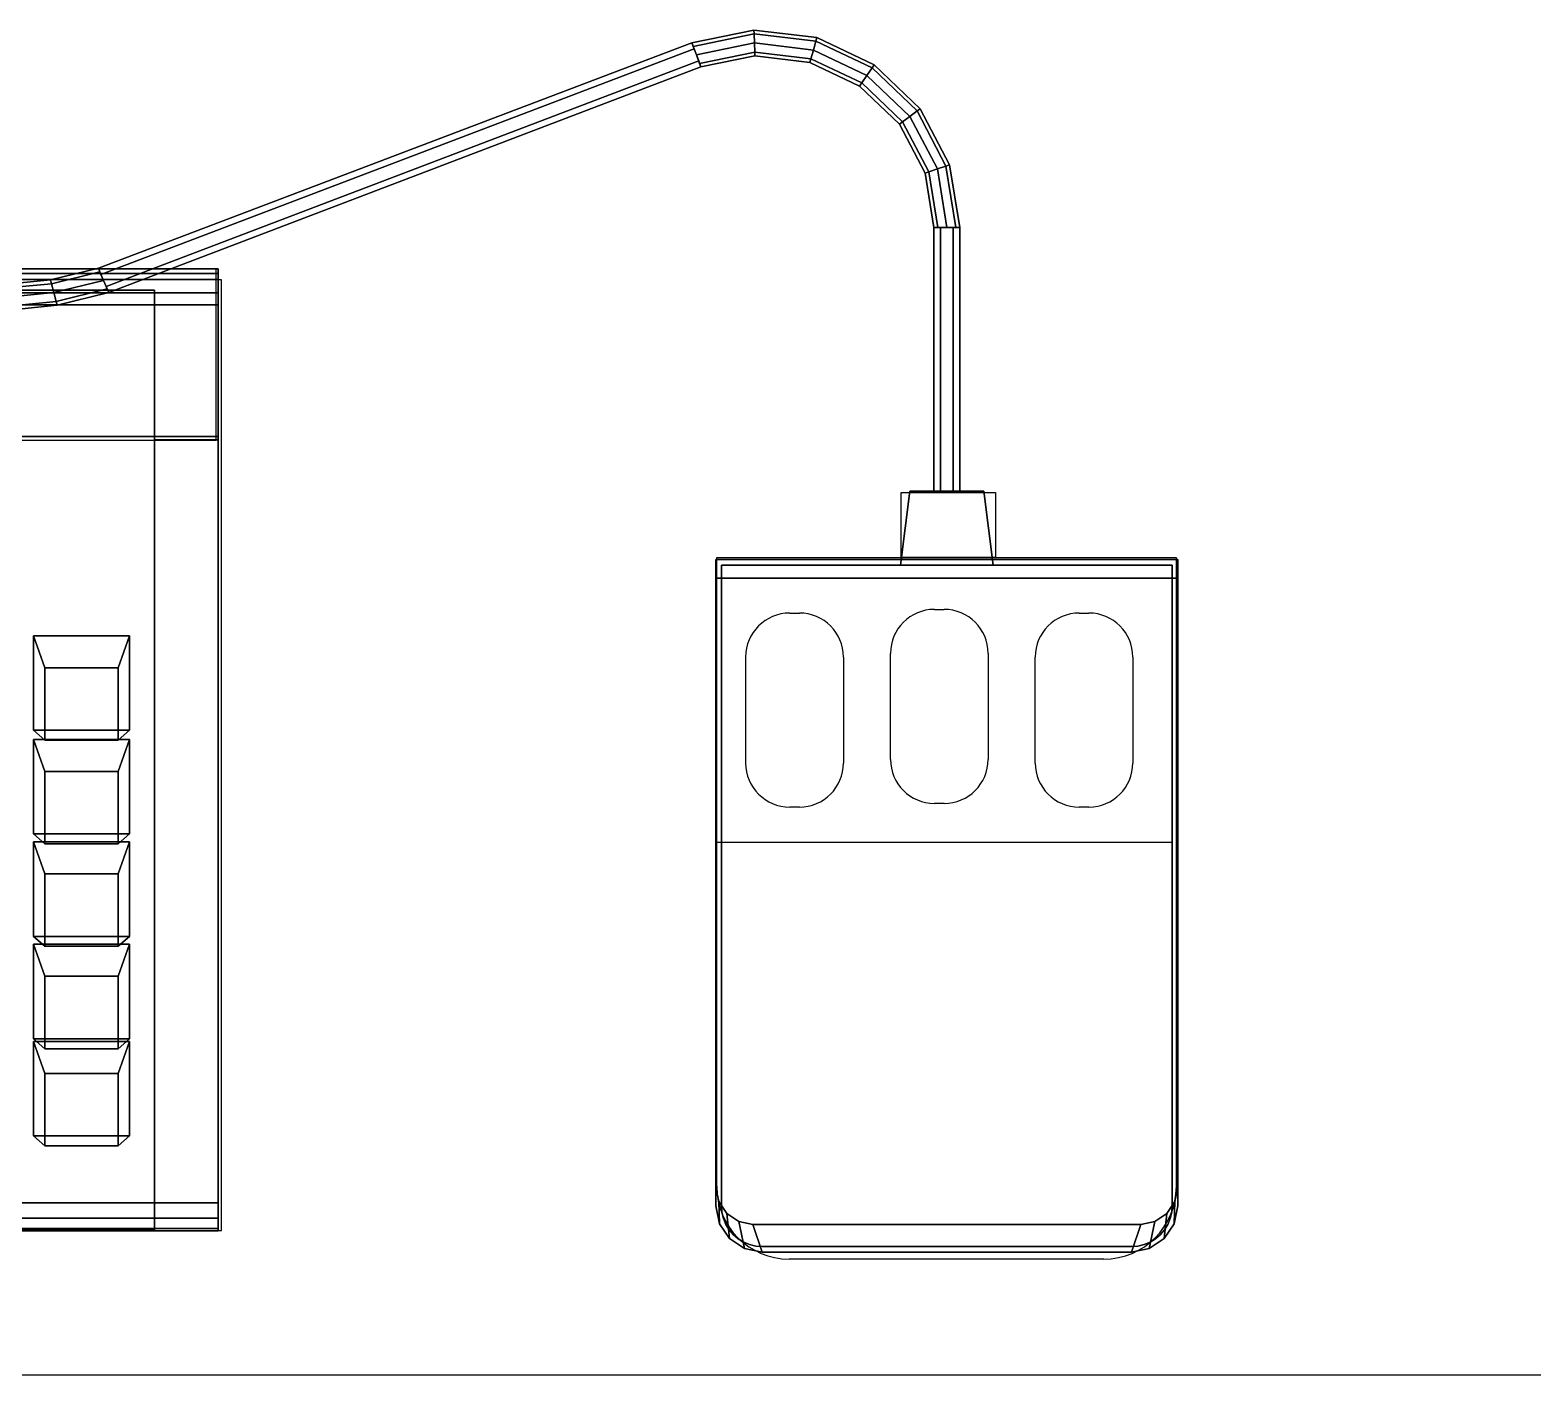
# Model space of a CAD drawing. Header units: millimetres. Extents: x 4513 to 24862, y 3359 to 11488.
# Drawn here: x 5902.4 to 6137.9, y 10880.2 to 11091.1 of the extents above; entities that cross this region are included whole.
import ezdxf

# ---------------------------------------------------------------- set-up
doc = ezdxf.new("R2010")
doc.units = ezdxf.units.MM
doc.layers.add('dwgmodels.com', color=169, linetype='Continuous')

msp = doc.modelspace()

# ---------------------------------------------------------------- linework, layer by layer
for p, q in [((5931.56, 11053.57), (5481, 11053.57)), ((5931.56, 11026.79), (5931.56, 11053.57)), ((5932.4, 11051.9), (5481.84, 11051.9)), ((5932.4, 10902.9), (5932.4, 11051.9)), ((5481, 11026.79), (5931.56, 11026.79)), ((6038.95, 11008.37), (6038.95, 11018.57)), ((6038.95, 11018.57), (6053.69, 11018.57)), ((6053.69, 11018.57), (6053.69, 11008.37)), ((6010.03, 10909.77), (6010.03, 11008.37)), ((6010.03, 11008.37), (6082.04, 11008.37)), ((6053.69, 11008.37), (6038.95, 11008.37)), ((6082.04, 11008.37), (6082.04, 10909.77)), ((6021.46, 10999.68), (6022.98, 10999.68)), ((6044.15, 11000.25), (6045.66, 11000.25)), ((6066.83, 10999.68), (6068.34, 10999.68)), ((6014.57, 10976.17), (6014.57, 10992.78)), ((6029.88, 10992.78), (6029.88, 10976.17)), ((6037.25, 10976.74), (6037.25, 10993.35)), ((6052.56, 10993.35), (6052.56, 10976.74)), ((6059.93, 10976.17), (6059.93, 10992.78)), ((6075.24, 10992.78), (6075.24, 10976.17)), ((6022.98, 10969.27), (6021.46, 10969.27)), ((6045.66, 10969.84), (6044.15, 10969.84)), ((6068.34, 10969.27), (6066.83, 10969.27)), ((6009.9, 10963.76, 0), (6081.4, 10963.76, 11.58)), ((5481.84, 10902.9), (5932.4, 10902.9)), ((6070.69, 10898.42), (6021.39, 10898.42))]:
    msp.add_line(p, q)
for centre, radius, start, end in [((6021.46, 10992.78), 6.9, 90, 180), ((6022.98, 10992.78), 6.9, 0, 90), ((6044.15, 10993.35), 6.9, 90, 180), ((6045.66, 10993.35), 6.9, 0, 90), ((6066.83, 10992.78), 6.9, 90, 180), ((6068.34, 10992.78), 6.9, 0, 90), ((6021.46, 10976.17), 6.9, 180, 270), ((6022.98, 10976.17), 6.9, 270, 0), ((6044.15, 10976.74), 6.9, 180, 270), ((6045.66, 10976.74), 6.9, 270, 0), ((6066.83, 10976.17), 6.9, 180, 270), ((6068.34, 10976.17), 6.9, 270, 0), ((6021.39, 10909.77), 11.36, 180, 270), ((6070.69, 10909.77), 11.36, 270, 0)]:
    msp.add_arc(centre, radius, start, end)
for points, invisible_edges in [([(6015.86, 11091.07, 7.24), (6006.11, 11089.06, 7.24), (6006.33, 11088.51, 8.67)], 12), ([(6006.11, 11089.06, 7.24), (6015.86, 11091.07, 7.24), (6015.88, 11090.47, 5.8)], 12), ([(6015.88, 11090.47, 5.8), (6006.33, 11088.51, 5.8), (6006.11, 11089.06, 7.24)], 12), ([(6006.33, 11088.51, 8.67), (6015.88, 11090.47, 8.67), (6015.86, 11091.07, 7.24)], 12), ([(6015.88, 11090.47, 8.67), (6006.33, 11088.51, 8.67), (6006.84, 11087.17, 9.26)], 12), ([(6006.33, 11088.51, 5.8), (6015.88, 11090.47, 5.8), (6015.94, 11089.04, 5.21)], 12), ([(6006.84, 11087.17, 9.26), (6015.94, 11089.04, 9.26), (6015.88, 11090.47, 8.67)], 12), ([(6025.73, 11089.88, 7.24), (6015.86, 11091.07, 7.24), (6015.88, 11090.47, 8.67)], 12), ([(6015.86, 11091.07, 7.24), (6025.73, 11089.88, 7.24), (6025.56, 11089.31, 5.8)], 12), ([(6025.56, 11089.31, 5.8), (6015.88, 11090.47, 5.8), (6015.86, 11091.07, 7.24)], 12), ([(6015.88, 11090.47, 5.8), (6025.56, 11089.31, 5.8), (6025.17, 11087.93, 5.21)], 12), ([(6025.17, 11087.93, 5.21), (6015.94, 11089.04, 5.21), (6015.88, 11090.47, 5.8)], 12), ([(6015.88, 11090.47, 8.67), (6025.56, 11089.31, 8.67), (6025.73, 11089.88, 7.24)], 12), ([(6025.56, 11089.31, 8.67), (6015.88, 11090.47, 8.67), (6015.94, 11089.04, 9.26)], 12), ([(6006.11, 11089.06, 7.24), (5913.14, 11053.72, 7.24), (5913.53, 11052.77, 8.99)], 12), ([(5913.14, 11053.72, 7.24), (6006.11, 11089.06, 7.24), (6006.47, 11088.12, 5.48)], 12), ([(6006.47, 11088.12, 5.48), (5913.53, 11052.77, 5.48), (5913.14, 11053.72, 7.24)], 12), ([(5913.53, 11052.77, 8.99), (6006.47, 11088.12, 8.99), (6006.11, 11089.06, 7.24)], 12), ([(6006.47, 11088.12, 8.99), (5913.53, 11052.77, 8.99), (5914.33, 11050.87, 8.99)], 12), ([(5913.53, 11052.77, 5.48), (6006.47, 11088.12, 5.48), (6007.2, 11086.22, 5.48)], 12), ([(5914.33, 11050.87, 8.99), (6007.2, 11086.22, 8.99), (6006.47, 11088.12, 8.99)], 12), ([(6015.94, 11089.04, 5.21), (6006.84, 11087.17, 5.21), (6006.33, 11088.51, 5.8)], 12), ([(6015.94, 11089.04, 9.26), (6006.84, 11087.17, 9.26), (6007.35, 11085.83, 8.67)], 12), ([(6006.84, 11087.17, 5.21), (6015.94, 11089.04, 5.21), (6016, 11087.61, 5.8)], 12), ([(6007.35, 11085.83, 8.67), (6016, 11087.61, 8.67), (6015.94, 11089.04, 9.26)], 12), ([(6015.94, 11089.04, 9.26), (6025.17, 11087.93, 9.26), (6025.56, 11089.31, 8.67)], 12), ([(6025.17, 11087.93, 9.26), (6015.94, 11089.04, 9.26), (6016, 11087.61, 8.67)], 12), ([(6015.94, 11089.04, 5.21), (6025.17, 11087.93, 5.21), (6024.77, 11086.56, 5.8)], 12), ([(6024.77, 11086.56, 5.8), (6016, 11087.61, 5.8), (6015.94, 11089.04, 5.21)], 12), ([(6016, 11087.61, 8.67), (6024.77, 11086.56, 8.67), (6025.17, 11087.93, 9.26)], 12), ([(6033.57, 11083.96, 9.26), (6025.17, 11087.93, 9.26), (6024.77, 11086.56, 8.67)], 12), ([(6032.75, 11082.78, 5.8), (6024.77, 11086.56, 5.8), (6025.17, 11087.93, 5.21)], 12), ([(6034.38, 11085.13, 8.67), (6025.56, 11089.31, 8.67), (6025.17, 11087.93, 9.26)], 12), ([(6033.57, 11083.96, 5.21), (6025.17, 11087.93, 5.21), (6025.56, 11089.31, 5.8)], 12), ([(6025.17, 11087.93, 9.26), (6033.57, 11083.96, 9.26), (6034.38, 11085.13, 8.67)], 12), ([(6025.17, 11087.93, 5.21), (6033.57, 11083.96, 5.21), (6032.75, 11082.78, 5.8)], 12), ([(6034.72, 11085.62, 7.24), (6025.73, 11089.88, 7.24), (6025.56, 11089.31, 8.67)], 12), ([(6034.38, 11085.13, 5.8), (6025.56, 11089.31, 5.8), (6025.73, 11089.88, 7.24)], 12), ([(6025.56, 11089.31, 8.67), (6034.38, 11085.13, 8.67), (6034.72, 11085.62, 7.24)], 12), ([(6025.56, 11089.31, 5.8), (6034.38, 11085.13, 5.8), (6033.57, 11083.96, 5.21)], 12), ([(6025.73, 11089.88, 7.24), (6034.72, 11085.62, 7.24), (6034.38, 11085.13, 5.8)], 12), ([(6007.2, 11086.22, 5.48), (5914.33, 11050.87, 5.48), (5913.53, 11052.77, 5.48)], 12), ([(6007.2, 11086.22, 8.99), (5914.33, 11050.87, 8.99), (5914.75, 11049.92, 7.24)], 12), ([(5914.33, 11050.87, 5.48), (6007.2, 11086.22, 5.48), (6007.56, 11085.28, 7.24)], 12), ([(5914.75, 11049.92, 7.24), (6007.56, 11085.28, 7.24), (6007.2, 11086.22, 8.99)], 12), ([(6016, 11087.61, 5.8), (6007.35, 11085.83, 5.8), (6006.84, 11087.17, 5.21)], 12), ([(6016, 11087.61, 8.67), (6007.35, 11085.83, 8.67), (6007.56, 11085.28, 7.24)], 12), ([(6007.35, 11085.83, 5.8), (6016, 11087.61, 5.8), (6016.02, 11087.02, 7.24)], 12), ([(6016.02, 11087.02, 7.24), (6007.56, 11085.28, 7.24), (6007.35, 11085.83, 5.8)], 12), ([(6007.56, 11085.28, 7.24), (6016.02, 11087.02, 7.24), (6016, 11087.61, 8.67)], 12), ([(6024.77, 11086.56, 8.67), (6016, 11087.61, 8.67), (6016.02, 11087.02, 7.24)], 12), ([(6016, 11087.61, 5.8), (6024.77, 11086.56, 5.8), (6024.6, 11085.99, 7.24)], 12), ([(6024.6, 11085.99, 7.24), (6016.02, 11087.02, 7.24), (6016, 11087.61, 5.8)], 12), ([(6016.02, 11087.02, 7.24), (6024.6, 11085.99, 7.24), (6024.77, 11086.56, 8.67)], 12), ([(6032.75, 11082.78, 8.67), (6024.77, 11086.56, 8.67), (6024.6, 11085.99, 7.24)], 12), ([(6032.42, 11082.29, 7.24), (6024.6, 11085.99, 7.24), (6024.77, 11086.56, 5.8)], 12), ([(6024.6, 11085.99, 7.24), (6032.42, 11082.29, 7.24), (6032.75, 11082.78, 8.67)], 12), ([(6024.77, 11086.56, 8.67), (6032.75, 11082.78, 8.67), (6033.57, 11083.96, 9.26)], 12), ([(6024.77, 11086.56, 5.8), (6032.75, 11082.78, 5.8), (6032.42, 11082.29, 7.24)], 12), ([(6041.89, 11078.74, 7.24), (6034.72, 11085.62, 7.24), (6034.38, 11085.13, 8.67)], 12), ([(6041.42, 11078.38, 5.8), (6034.38, 11085.13, 5.8), (6034.72, 11085.62, 7.24)], 12), ([(6034.72, 11085.62, 7.24), (6041.89, 11078.74, 7.24), (6041.42, 11078.38, 5.8)], 12), ([(6007.56, 11085.28, 7.24), (5914.75, 11049.92, 7.24), (5914.33, 11050.87, 5.48)], 12), ([(6040.27, 11077.52, 9.26), (6033.57, 11083.96, 9.26), (6032.75, 11082.78, 8.67)], 12), ([(6039.13, 11076.66, 5.8), (6032.75, 11082.78, 5.8), (6033.57, 11083.96, 5.21)], 12), ([(6041.42, 11078.38, 8.67), (6034.38, 11085.13, 8.67), (6033.57, 11083.96, 9.26)], 12), ([(6040.27, 11077.52, 5.21), (6033.57, 11083.96, 5.21), (6034.38, 11085.13, 5.8)], 12), ([(6033.57, 11083.96, 9.26), (6040.27, 11077.52, 9.26), (6041.42, 11078.38, 8.67)], 12), ([(6033.57, 11083.96, 5.21), (6040.27, 11077.52, 5.21), (6039.13, 11076.66, 5.8)], 12), ([(6034.38, 11085.13, 8.67), (6041.42, 11078.38, 8.67), (6041.89, 11078.74, 7.24)], 12), ([(6034.38, 11085.13, 5.8), (6041.42, 11078.38, 5.8), (6040.27, 11077.52, 5.21)], 12), ([(6039.13, 11076.66, 8.67), (6032.75, 11082.78, 8.67), (6032.42, 11082.29, 7.24)], 12), ([(6038.65, 11076.3, 7.24), (6032.42, 11082.29, 7.24), (6032.75, 11082.78, 5.8)], 12), ([(6032.42, 11082.29, 7.24), (6038.65, 11076.3, 7.24), (6039.13, 11076.66, 8.67)], 12), ([(6032.75, 11082.78, 8.67), (6039.13, 11076.66, 8.67), (6040.27, 11077.52, 9.26)], 12), ([(6032.75, 11082.78, 5.8), (6039.13, 11076.66, 5.8), (6038.65, 11076.3, 7.24)], 12), ([(6046.52, 11069.94, 7.24), (6041.89, 11078.74, 7.24), (6041.42, 11078.38, 8.67)], 12), ([(6045.95, 11069.75, 5.8), (6041.42, 11078.38, 5.8), (6041.89, 11078.74, 7.24)], 12), ([(6041.89, 11078.74, 7.24), (6046.52, 11069.94, 7.24), (6045.95, 11069.75, 5.8)], 12), ([(6043.24, 11068.84, 8.67), (6039.13, 11076.66, 8.67), (6038.65, 11076.3, 7.24)], 12), ([(6042.67, 11068.65, 7.24), (6038.65, 11076.3, 7.24), (6039.13, 11076.66, 5.8)], 12), ([(6038.65, 11076.3, 7.24), (6042.67, 11068.65, 7.24), (6043.24, 11068.84, 8.67)], 12), ([(6044.6, 11069.29, 9.26), (6040.27, 11077.52, 9.26), (6039.13, 11076.66, 8.67)], 12), ([(6043.24, 11068.84, 5.8), (6039.13, 11076.66, 5.8), (6040.27, 11077.52, 5.21)], 12), ([(6039.13, 11076.66, 8.67), (6043.24, 11068.84, 8.67), (6044.6, 11069.29, 9.26)], 12), ([(6039.13, 11076.66, 5.8), (6043.24, 11068.84, 5.8), (6042.67, 11068.65, 7.24)], 12), ([(6045.95, 11069.75, 8.67), (6041.42, 11078.38, 8.67), (6040.27, 11077.52, 9.26)], 12), ([(6044.6, 11069.29, 5.21), (6040.27, 11077.52, 5.21), (6041.42, 11078.38, 5.8)], 12), ([(6040.27, 11077.52, 9.26), (6044.6, 11069.29, 9.26), (6045.95, 11069.75, 8.67)], 12), ([(6040.27, 11077.52, 5.21), (6044.6, 11069.29, 5.21), (6043.24, 11068.84, 5.8)], 12), ([(6041.42, 11078.38, 8.67), (6045.95, 11069.75, 8.67), (6046.52, 11069.94, 7.24)], 12), ([(6041.42, 11078.38, 5.8), (6045.95, 11069.75, 5.8), (6044.6, 11069.29, 5.21)], 12), ([(6046.09, 11060.12, 9.26), (6044.6, 11069.29, 9.26), (6043.24, 11068.84, 8.67)], 12), ([(6044.65, 11060.12, 5.8), (6043.24, 11068.84, 5.8), (6044.6, 11069.29, 5.21)], 12), ([(6047.52, 11060.12, 8.67), (6045.95, 11069.75, 8.67), (6044.6, 11069.29, 9.26)], 12), ([(6046.09, 11060.12, 5.21), (6044.6, 11069.29, 5.21), (6045.95, 11069.75, 5.8)], 12), ([(6044.6, 11069.29, 9.26), (6046.09, 11060.12, 9.26), (6047.52, 11060.12, 8.67)], 12), ([(6044.6, 11069.29, 5.21), (6046.09, 11060.12, 5.21), (6044.65, 11060.12, 5.8)], 12), ([(6048.11, 11060.12, 7.24), (6046.52, 11069.94, 7.24), (6045.95, 11069.75, 8.67)], 12), ([(6047.52, 11060.12, 5.8), (6045.95, 11069.75, 5.8), (6046.52, 11069.94, 7.24)], 12), ([(6045.95, 11069.75, 8.67), (6047.52, 11060.12, 8.67), (6048.11, 11060.12, 7.24)], 12), ([(6045.95, 11069.75, 5.8), (6047.52, 11060.12, 5.8), (6046.09, 11060.12, 5.21)], 12), ([(6046.52, 11069.94, 7.24), (6048.11, 11060.12, 7.24), (6047.52, 11060.12, 5.8)], 12), ([(6044.65, 11060.12, 8.67), (6043.24, 11068.84, 8.67), (6042.67, 11068.65, 7.24)], 12), ([(6044.06, 11060.12, 7.24), (6042.67, 11068.65, 7.24), (6043.24, 11068.84, 5.8)], 12), ([(6042.67, 11068.65, 7.24), (6044.06, 11060.12, 7.24), (6044.65, 11060.12, 8.67)], 12), ([(6043.24, 11068.84, 8.67), (6044.65, 11060.12, 8.67), (6046.09, 11060.12, 9.26)], 12), ([(6043.24, 11068.84, 5.8), (6044.65, 11060.12, 5.8), (6044.06, 11060.12, 7.24)], 12), ([(6045.07, 11060.12, 8.99), (6044.06, 11060.12, 7.24), (6044.06, 11018.76, 7.24)], 12), ([(6044.06, 11018.76, 7.24), (6045.07, 11018.76, 8.99), (6045.07, 11060.12, 8.99)], 12), ([(6044.06, 11060.12, 7.24), (6045.07, 11060.12, 5.48), (6045.07, 11018.76, 5.48)], 12), ([(6045.07, 11018.76, 5.48), (6044.06, 11018.76, 7.24), (6044.06, 11060.12, 7.24)], 12), ([(6047.1, 11060.12, 8.99), (6045.07, 11060.12, 8.99), (6045.07, 11018.76, 8.99)], 12), ([(6045.07, 11018.76, 8.99), (6047.1, 11018.76, 8.99), (6047.1, 11060.12, 8.99)], 12), ([(6045.07, 11060.12, 5.48), (6047.1, 11060.12, 5.48), (6047.1, 11018.76, 5.48)], 12), ([(6047.1, 11018.76, 5.48), (6045.07, 11018.76, 5.48), (6045.07, 11060.12, 5.48)], 12), ([(6048.11, 11060.12, 7.24), (6047.1, 11060.12, 8.99), (6047.1, 11018.76, 8.99)], 12), ([(6047.1, 11018.76, 8.99), (6048.11, 11018.76, 7.24), (6048.11, 11060.12, 7.24)], 12), ([(6047.1, 11060.12, 5.48), (6048.11, 11060.12, 7.24), (6048.11, 11018.76, 7.24)], 12), ([(6048.11, 11018.76, 7.24), (6047.1, 11018.76, 5.48), (6047.1, 11060.12, 5.48)], 12), ([(5931.9, 11052.93, 22.5), (5481.9, 11053.66, 16.95), (5481.9, 11052.93, 22.5)], 1), ([(5931.9, 11052.93, 22.5), (5931.9, 11053.66, 16.95), (5481.9, 11053.66, 16.95)], 12), ([(5931.9, 11053.66, 16.95), (5921.9, 11050.27, 16.95), (5481.9, 11053.66, 16.95)], 3), ([(5481.9, 11053.66, 16.95), (5921.9, 11050.27, 16.95), (5491.9, 11050.27, 16.95)], 13), ([(5931.9, 11051.94, 24.89), (5931.9, 11052.93, 22.5), (5481.9, 11051.94, 24.89)], 2), ([(5931.9, 11052.93, 22.5), (5481.9, 11052.93, 22.5), (5481.9, 11051.94, 24.89)], 12), ([(5913.14, 11053.72, 7.24), (5905.64, 11051.9, 7.24), (5905.78, 11051.31, 8.67)], 12), ([(5905.64, 11051.9, 7.24), (5913.14, 11053.72, 7.24), (5913.37, 11053.16, 5.8)], 12), ([(5913.37, 11053.16, 5.8), (5905.78, 11051.31, 5.8), (5905.64, 11051.9, 7.24)], 12), ([(5905.78, 11051.31, 8.67), (5913.37, 11053.16, 8.67), (5913.14, 11053.72, 7.24)], 12), ([(5913.37, 11053.16, 8.67), (5905.78, 11051.31, 8.67), (5906.13, 11049.91, 9.26)], 12), ([(5905.78, 11051.31, 5.8), (5913.37, 11053.16, 5.8), (5913.93, 11051.82, 5.21)], 12), ([(5906.13, 11049.91, 9.26), (5913.93, 11051.82, 9.26), (5913.37, 11053.16, 8.67)], 12), ([(5921.9, 11050.27, 16.95), (5931.9, 11053.66, 16.95), (5931.9, 11026.82, 16.95)], 13), ([(5931.9, 11051.94, 24.89), (5931.9, 11053.66, 16.95), (5931.9, 11052.93, 22.5)], 1), ([(5931.9, 11051.94, 24.89), (5931.9, 11026.82, 16.95), (5931.9, 11053.66, 16.95)], 13), ([(5481.9, 11049.88, 26.46), (5931.9, 11051.94, 24.89), (5481.9, 11051.94, 24.89)], 1), ([(5481.9, 11049.88, 26.46), (5931.9, 11049.88, 26.46), (5931.9, 11051.94, 24.89)], 12), ([(5921.9, 11050.27, 16.95), (5921.9, 11050.27, 1.85), (5491.9, 11050.27, 16.95)], 2), ([(5921.9, 11050.27, 1.85), (5491.9, 11050.27, 1.85), (5491.9, 11050.27, 16.95)], 12), ([(5491.9, 10902.82, 1.85), (5491.9, 11050.27, 1.85), (5921.9, 11050.27, 1.85)], 12), ([(5921.9, 11050.27, 1.85), (5921.9, 10902.82, 1.85), (5491.9, 10902.82, 1.85)], 12), ([(5905.64, 11051.9, 7.24), (5897.74, 11051.12, 7.24), (5897.78, 11050.53, 8.67)], 12), ([(5897.74, 11051.12, 7.24), (5905.64, 11051.9, 7.24), (5905.78, 11051.31, 5.8)], 12), ([(5905.78, 11051.31, 5.8), (5897.78, 11050.53, 5.8), (5897.74, 11051.12, 7.24)], 12), ([(5897.78, 11050.53, 8.67), (5905.78, 11051.31, 8.67), (5905.64, 11051.9, 7.24)], 12), ([(5905.78, 11051.31, 8.67), (5897.78, 11050.53, 8.67), (5897.9, 11049.1, 9.26)], 12), ([(5897.78, 11050.53, 5.8), (5905.78, 11051.31, 5.8), (5906.13, 11049.91, 5.21)], 12), ([(5906.13, 11049.91, 5.21), (5897.9, 11049.1, 5.21), (5897.78, 11050.53, 5.8)], 12), ([(5897.9, 11049.1, 9.26), (5906.13, 11049.91, 9.26), (5905.78, 11051.31, 8.67)], 12), ([(5913.93, 11051.82, 5.21), (5906.13, 11049.91, 5.21), (5905.78, 11051.31, 5.8)], 12), ([(5906.13, 11049.91, 5.21), (5913.93, 11051.82, 5.21), (5914.5, 11050.48, 5.8)], 12), ([(5913.93, 11051.82, 9.26), (5906.13, 11049.91, 9.26), (5906.49, 11048.5, 8.67)], 12), ([(5914.5, 11050.48, 5.8), (5906.49, 11048.5, 5.8), (5906.13, 11049.91, 5.21)], 12), ([(5906.49, 11048.5, 8.67), (5914.5, 11050.48, 8.67), (5913.93, 11051.82, 9.26)], 12), ([(5914.5, 11050.48, 8.67), (5906.49, 11048.5, 8.67), (5906.65, 11047.92, 7.24)], 12), ([(5906.49, 11048.5, 5.8), (5914.5, 11050.48, 5.8), (5914.75, 11049.92, 7.24)], 12), ([(5906.65, 11047.92, 7.24), (5914.75, 11049.92, 7.24), (5914.5, 11050.48, 8.67)], 12), ([(5921.9, 10902.82, 1.85), (5921.9, 11050.27, 16.95), (5921.9, 10902.99, 2.65)], 3), ([(5921.9, 11050.27, 16.95), (5921.9, 10902.82, 1.85), (5921.9, 11050.27, 1.85)], 1), ([(5921.9, 10902.99, 2.65), (5921.9, 11050.27, 16.95), (5921.9, 11026.82, 16.95)], 1), ([(5921.9, 11050.27, 16.95), (5931.9, 11026.82, 16.95), (5921.9, 11026.82, 16.95)], 1), ([(5931.9, 11047.97, 26.85), (5931.9, 11051.94, 24.89), (5931.9, 11049.88, 26.46)], 1), ([(5931.9, 11049.88, 26.46), (5481.9, 11049.88, 26.46), (5481.9, 11047.97, 26.85)], 12), ([(5481.9, 11047.97, 26.85), (5931.9, 11047.97, 26.85), (5931.9, 11049.88, 26.46)], 12), ([(5931.9, 11027.35, 26.85), (5931.9, 11047.97, 26.85), (5481.9, 11027.35, 26.85)], 2), ([(5931.9, 11047.97, 26.85), (5481.9, 11047.97, 26.85), (5481.9, 11027.35, 26.85)], 12), ([(5906.13, 11049.91, 9.26), (5897.9, 11049.1, 9.26), (5898.03, 11047.66, 8.67)], 12), ([(5897.9, 11049.1, 5.21), (5906.13, 11049.91, 5.21), (5906.49, 11048.5, 5.8)], 12), ([(5906.49, 11048.5, 5.8), (5898.03, 11047.66, 5.8), (5897.9, 11049.1, 5.21)], 12), ([(5898.03, 11047.66, 8.67), (5906.49, 11048.5, 8.67), (5906.13, 11049.91, 9.26)], 12), ([(5906.49, 11048.5, 8.67), (5898.03, 11047.66, 8.67), (5898.09, 11047.07, 7.24)], 12), ([(5898.03, 11047.66, 5.8), (5906.49, 11048.5, 5.8), (5906.65, 11047.92, 7.24)], 12), ([(5906.65, 11047.92, 7.24), (5898.09, 11047.07, 7.24), (5898.03, 11047.66, 5.8)], 12), ([(5898.09, 11047.07, 7.24), (5906.65, 11047.92, 7.24), (5906.49, 11048.5, 8.67)], 12), ([(5914.75, 11049.92, 7.24), (5906.65, 11047.92, 7.24), (5906.49, 11048.5, 5.8)], 12), ([(5931.9, 10907.22, 12.28), (5931.9, 11047.97, 26.85), (5931.9, 11027.35, 26.85)], 1), ([(5931.9, 11027.35, 26.85), (5481.9, 11027.35, 26.85), (5481.9, 10907.22, 12.28)], 12), ([(5481.9, 10907.22, 12.28), (5931.9, 10907.22, 12.28), (5931.9, 11027.35, 26.85)], 12), ([(5931.9, 10902.82, 2.63), (5921.9, 10902.99, 2.65), (5921.9, 11026.82, 16.95)], 13), ([(5931.9, 10902.82, 2.63), (5921.9, 11026.82, 16.95), (5931.9, 11026.82, 16.95)], 1), ([(5931.9, 11026.82, 16.95), (5931.9, 10903.22, 9.27), (5931.9, 10902.82, 2.63)], 3), ([(6053.32, 11007.18, 0), (6038.85, 11007.18, 0), (6040.3, 11018.76, 1.45)], 12), ([(6040.3, 11018.76, 13.03), (6038.85, 11007.18, 14.47), (6053.32, 11007.18, 14.47)], 12), ([(6040.3, 11018.76, 13.03), (6040.3, 11018.76, 1.45), (6038.85, 11007.18, 0)], 12), ([(6038.85, 11007.18, 0), (6038.85, 11007.18, 14.47), (6040.3, 11018.76, 13.03)], 12), ([(6040.3, 11018.76, 1.45), (6051.88, 11018.76, 1.45), (6053.32, 11007.18, 0)], 12), ([(6053.32, 11007.18, 14.47), (6051.88, 11018.76, 13.03), (6040.3, 11018.76, 13.03)], 12), ([(6051.88, 11018.76, 13.03), (6051.88, 11018.76, 1.45), (6040.3, 11018.76, 1.45)], 12), ([(6040.3, 11018.76, 1.45), (6040.3, 11018.76, 13.03), (6051.88, 11018.76, 13.03)], 12), ([(6051.88, 11018.76, 13.03), (6053.32, 11007.18, 14.47), (6053.32, 11007.18, 0)], 12), ([(6053.32, 11007.18, 0), (6051.88, 11018.76, 1.45), (6051.88, 11018.76, 13.03)], 12), ([(6009.9, 11008.05, 10.13), (6009.9, 11008.05, 0), (6009.9, 10906.73, 0)], 12), ([(6009.9, 10906.73, 0), (6009.9, 10906.73, 10.13), (6009.9, 11008.05, 10.13)], 12), ([(6009.9, 11005.15, 21.71), (6082.27, 11005.15, 21.71), (6082.27, 11008.05, 11.58)], 12), ([(6082.27, 11008.05, 11.58), (6009.9, 11008.05, 11.58), (6009.9, 11005.15, 21.71)], 12), ([(6009.9, 11008.05, 10.13), (6082.27, 11008.05, 10.13), (6082.27, 11008.05, 0)], 12), ([(6082.27, 11008.05, 0), (6009.9, 11008.05, 0), (6009.9, 11008.05, 10.13)], 12), ([(6009.9, 11008.05, 11.58), (6009.9, 10942.92, 11.58), (6009.9, 10942.92, 28.95)], 14), ([(6009.9, 10942.92, 28.95), (6009.9, 11005.15, 21.71), (6009.9, 11008.05, 11.58)], 12), ([(6082.27, 10906.73, 10.13), (6082.27, 10906.73, 0), (6082.27, 11008.05, 0)], 12), ([(6082.27, 11008.05, 0), (6082.27, 11008.05, 10.13), (6082.27, 10906.73, 10.13)], 12), ([(6082.27, 10942.92, 28.95), (6082.27, 10942.92, 11.58), (6082.27, 11008.05, 11.58)], 13), ([(6082.27, 11008.05, 11.58), (6082.27, 11005.15, 21.71), (6082.27, 10942.92, 28.95)], 12), ([(6010.77, 11007.18, 10.13), (6010.77, 10906.73, 10.13), (6010.77, 10906.73, 11.58)], 12), ([(6010.77, 10906.73, 11.58), (6010.77, 11007.18, 11.58), (6010.77, 11007.18, 10.13)], 12), ([(6010.77, 11007.18, 10.13), (6081.4, 11007.18, 10.13), (6081.4, 10906.73, 10.13)], 12), ([(6010.77, 10906.73, 10.13), (6010.77, 11007.18, 10.13), (6081.4, 10906.73, 10.13)], 14), ([(6081.4, 11007.18, 10.13), (6010.77, 11007.18, 10.13), (6010.77, 11007.18, 11.58)], 12), ([(6010.77, 11007.18, 11.58), (6081.4, 11007.18, 11.58), (6081.4, 11007.18, 10.13)], 12), ([(6081.4, 10906.73, 11.58), (6081.4, 11007.18, 11.58), (6010.77, 11007.18, 11.58)], 12), ([(6081.4, 10906.73, 11.58), (6010.77, 11007.18, 11.58), (6010.77, 10906.73, 11.58)], 13), ([(6081.4, 10906.73, 10.13), (6081.4, 11007.18, 10.13), (6081.4, 11007.18, 11.58)], 12), ([(6081.4, 11007.18, 11.58), (6081.4, 10906.73, 11.58), (6081.4, 10906.73, 10.13)], 12), ([(6082.27, 10942.92, 28.95), (6082.27, 11005.15, 21.71), (6009.9, 11005.15, 21.71)], 12), ([(5917.98, 10996.1, 10.25), (5902.98, 10981.3, 7.79), (5902.98, 10996.1, 10.25)], 1), ([(5902.98, 10981.3, 7.79), (5917.98, 10996.1, 10.25), (5917.98, 10981.3, 7.79)], 1), ([(5902.98, 10996.1, 10.25), (5904.73, 10979.74, 27.8), (5904.73, 10991.09, 29.69)], 1), ([(5902.98, 10996.1, 10.25), (5902.98, 10981.3, 7.79), (5904.73, 10979.74, 27.8)], 12), ([(5902.98, 10996.1, 10.25), (5904.73, 10991.09, 29.69), (5917.98, 10996.1, 10.25)], 2), ([(5904.73, 10991.09, 29.69), (5916.23, 10991.09, 29.69), (5917.98, 10996.1, 10.25)], 12), ([(5917.98, 10981.3, 7.79), (5917.98, 10996.1, 10.25), (5916.23, 10991.09, 29.69)], 12), ([(5904.73, 10991.09, 29.69), (5916.23, 10979.74, 27.8), (5916.23, 10991.09, 29.69)], 1), ([(5904.73, 10991.09, 29.69), (5904.73, 10979.74, 27.8), (5916.23, 10979.74, 27.8)], 12), ([(5916.23, 10991.09, 29.69), (5916.23, 10979.74, 27.8), (5917.98, 10981.3, 7.79)], 12), ([(5902.98, 10981.3, 7.79), (5917.98, 10981.3, 7.79), (5916.23, 10979.74, 27.8)], 12), ([(5916.23, 10979.74, 27.8), (5904.73, 10979.74, 27.8), (5902.98, 10981.3, 7.79)], 12), ([(5902.98, 10979.84, 7.96), (5917.98, 10965.05, 5.5), (5902.98, 10965.05, 5.5)], 1), ([(5917.98, 10965.05, 5.5), (5902.98, 10979.84, 7.96), (5917.98, 10979.84, 7.96)], 1), ([(5904.73, 10974.83, 27.4), (5902.98, 10979.84, 7.96), (5902.98, 10965.05, 5.5)], 12), ([(5902.98, 10979.84, 7.96), (5904.73, 10974.83, 27.4), (5916.23, 10974.83, 27.4)], 12), ([(5916.23, 10974.83, 27.4), (5917.98, 10979.84, 7.96), (5902.98, 10979.84, 7.96)], 12), ([(5917.98, 10965.05, 5.5), (5917.98, 10979.84, 7.96), (5916.23, 10963.49, 25.51)], 2), ([(5917.98, 10979.84, 7.96), (5916.23, 10974.83, 27.4), (5916.23, 10963.49, 25.51)], 12), ([(5902.98, 10965.05, 5.5), (5904.73, 10963.49, 25.51), (5904.73, 10974.83, 27.4)], 12), ([(5916.23, 10974.83, 27.4), (5904.73, 10974.83, 27.4), (5916.23, 10963.49, 25.51)], 2), ([(5904.73, 10974.83, 27.4), (5904.73, 10963.49, 25.51), (5916.23, 10963.49, 25.51)], 12), ([(5916.23, 10963.49, 25.51), (5904.73, 10963.49, 25.51), (5902.98, 10965.05, 5.5)], 12), ([(5902.98, 10965.05, 5.5), (5917.98, 10965.05, 5.5), (5916.23, 10963.49, 25.51)], 12), ([(5902.98, 10963.8, 5.67), (5902.98, 10949, 3.21), (5904.73, 10947.44, 23.22)], 12), ([(5917.98, 10963.8, 5.67), (5917.98, 10949, 3.21), (5902.98, 10963.8, 5.67)], 2), ([(5902.98, 10963.8, 5.67), (5917.98, 10949, 3.21), (5902.98, 10949, 3.21)], 1), ([(5904.73, 10947.44, 23.22), (5904.73, 10958.78, 25.11), (5902.98, 10963.8, 5.67)], 12), ([(5917.98, 10963.8, 5.67), (5902.98, 10963.8, 5.67), (5904.73, 10958.78, 25.11)], 12), ([(5904.73, 10958.78, 25.11), (5916.23, 10958.78, 25.11), (5917.98, 10963.8, 5.67)], 12), ([(5917.98, 10949, 3.21), (5917.98, 10963.8, 5.67), (5916.23, 10947.44, 23.22)], 2), ([(5917.98, 10963.8, 5.67), (5916.23, 10958.78, 25.11), (5916.23, 10947.44, 23.22)], 12), ([(5916.23, 10958.78, 25.11), (5904.73, 10958.78, 25.11), (5916.23, 10947.44, 23.22)], 2), ([(5904.73, 10958.78, 25.11), (5904.73, 10947.44, 23.22), (5916.23, 10947.44, 23.22)], 12), ([(5904.73, 10947.44, 23.22), (5902.98, 10949, 3.21), (5917.98, 10949, 3.21)], 12), ([(5917.98, 10949, 3.21), (5916.23, 10947.44, 23.22), (5904.73, 10947.44, 23.22)], 12), ([(5902.98, 10947.75, 3.8), (5904.73, 10931.39, 21.35), (5904.73, 10942.74, 23.24)], 1), ([(5902.98, 10947.75, 3.8), (5902.98, 10932.95, 1.33), (5904.73, 10931.39, 21.35)], 12), ([(5902.98, 10947.75, 3.8), (5904.73, 10942.74, 23.24), (5917.98, 10947.75, 3.8)], 2), ([(5902.98, 10932.95, 1.33), (5917.98, 10947.75, 3.8), (5917.98, 10932.95, 1.33)], 1), ([(5917.98, 10947.75, 3.8), (5902.98, 10932.95, 1.33), (5902.98, 10947.75, 3.8)], 1), ([(5904.73, 10942.74, 23.24), (5916.23, 10942.74, 23.24), (5917.98, 10947.75, 3.8)], 12), ([(5917.98, 10932.95, 1.33), (5917.98, 10947.75, 3.8), (5916.23, 10942.74, 23.24)], 12), ([(5916.23, 10942.74, 23.24), (5904.73, 10931.39, 21.35), (5916.23, 10931.39, 21.35)], 1), ([(5916.23, 10942.74, 23.24), (5904.73, 10942.74, 23.24), (5904.73, 10931.39, 21.35)], 12), ([(5916.23, 10942.74, 23.24), (5916.23, 10931.39, 21.35), (5917.98, 10932.95, 1.33)], 12), ([(6009.9, 10909.63, 28.95), (6082.27, 10909.63, 28.95), (6082.27, 10942.92, 28.95)], 13), ([(6009.9, 10906.73, 11.58), (6009.9, 10909.63, 28.95), (6009.9, 10942.92, 28.95)], 12), ([(6009.9, 10942.92, 28.95), (6009.9, 10942.92, 11.58), (6009.9, 10906.73, 11.58)], 13), ([(6082.27, 10942.92, 28.95), (6082.27, 10909.63, 28.95), (6082.27, 10906.73, 11.58)], 12), ([(6082.27, 10906.73, 11.58), (6082.27, 10942.92, 11.58), (6082.27, 10942.92, 28.95)], 14), ([(5917.98, 10932.95, 1.33), (5904.73, 10931.39, 21.35), (5902.98, 10932.95, 1.33)], 1), ([(5902.98, 10917.74, -0.96), (5904.73, 10927.52, 20.95), (5902.98, 10932.53, 1.5)], 1), ([(5902.98, 10932.53, 1.5), (5917.98, 10917.74, -0.96), (5902.98, 10917.74, -0.96)], 1), ([(5917.98, 10917.74, -0.96), (5902.98, 10932.53, 1.5), (5917.98, 10932.53, 1.5)], 1), ([(5917.98, 10932.53, 1.5), (5902.98, 10932.53, 1.5), (5904.73, 10927.52, 20.95)], 12), ([(5917.98, 10932.95, 1.33), (5916.23, 10931.39, 21.35), (5904.73, 10931.39, 21.35)], 12), ([(5904.73, 10927.52, 20.95), (5916.23, 10927.52, 20.95), (5917.98, 10932.53, 1.5)], 12), ([(5917.98, 10932.53, 1.5), (5916.23, 10927.52, 20.95), (5916.23, 10916.18, 19.06)], 12), ([(5916.23, 10916.18, 19.06), (5917.98, 10917.74, -0.96), (5917.98, 10932.53, 1.5)], 12), ([(5902.98, 10917.74, -0.96), (5904.73, 10916.18, 19.06), (5904.73, 10927.52, 20.95)], 12), ([(5916.23, 10927.52, 20.95), (5904.73, 10927.52, 20.95), (5916.23, 10916.18, 19.06)], 2), ([(5904.73, 10927.52, 20.95), (5904.73, 10916.18, 19.06), (5916.23, 10916.18, 19.06)], 12), ([(5917.98, 10917.74, -0.96), (5916.23, 10916.18, 19.06), (5902.98, 10917.74, -0.96)], 2), ([(5916.23, 10916.18, 19.06), (5904.73, 10916.18, 19.06), (5902.98, 10917.74, -0.96)], 12), ([(6081.83, 10907.41, 28.95), (6082.27, 10909.63, 28.95), (6009.9, 10909.63, 28.95)], 14), ([(6009.9, 10909.63, 28.95), (6010.34, 10907.41, 28.95), (6081.83, 10907.41, 28.95)], 14), ([(6010.34, 10907.41, 28.95), (6009.9, 10909.63, 28.95), (6009.9, 10906.73, 11.58)], 12), ([(6081.72, 10903.96, 11.58), (6082.27, 10906.73, 11.58), (6082.27, 10909.63, 28.95)], 12), ([(6082.27, 10909.63, 28.95), (6081.83, 10907.41, 28.95), (6081.72, 10903.96, 11.58)], 12), ([(5931.9, 10904.82, 11.31), (5481.9, 10907.22, 12.28), (5481.9, 10904.82, 11.31)], 1), ([(5931.9, 10904.82, 11.31), (5931.9, 10907.22, 12.28), (5481.9, 10907.22, 12.28)], 12), ([(5931.9, 10903.22, 9.27), (5931.9, 10907.22, 12.28), (5931.9, 10904.82, 11.31)], 1), ([(6009.9, 10906.73, 11.58), (6010.45, 10903.96, 11.58), (6010.34, 10907.41, 28.95)], 12), ([(6010.45, 10903.96, 10.13), (6009.9, 10906.73, 10.13), (6009.9, 10906.73, 0)], 12), ([(6009.9, 10906.73, 0), (6010.45, 10903.96, 0), (6010.45, 10903.96, 10.13)], 12), ([(6080.58, 10905.53, 28.95), (6081.83, 10907.41, 28.95), (6010.34, 10907.41, 28.95)], 14), ([(6010.34, 10907.41, 28.95), (6011.6, 10905.53, 28.95), (6080.58, 10905.53, 28.95)], 14), ([(6011.6, 10905.53, 28.95), (6010.34, 10907.41, 28.95), (6010.45, 10903.96, 11.58)], 12), ([(6010.85, 10905.74, 10.13), (6010.77, 10906.73, 10.13), (6017.14, 10900.36, 10.13)], 14), ([(6010.77, 10906.73, 10.13), (6010.85, 10905.74, 10.13), (6010.85, 10905.74, 11.58)], 12), ([(6010.85, 10905.74, 11.58), (6010.77, 10906.73, 11.58), (6010.77, 10906.73, 10.13)], 12), ([(6017.14, 10900.36, 11.58), (6010.77, 10906.73, 11.58), (6010.85, 10905.74, 11.58)], 13), ([(6010.77, 10906.73, 10.13), (6081.4, 10906.73, 10.13), (6081.32, 10905.74, 10.13)], 13), ([(6010.77, 10906.73, 10.13), (6081.32, 10905.74, 10.13), (6081.09, 10904.76, 10.13)], 13), ([(6010.77, 10906.73, 10.13), (6081.09, 10904.76, 10.13), (6080.71, 10903.84, 10.13)], 13), ([(6010.77, 10906.73, 10.13), (6080.71, 10903.84, 10.13), (6080.19, 10902.99, 10.13)], 13), ([(6010.77, 10906.73, 10.13), (6080.19, 10902.99, 10.13), (6079.54, 10902.23, 10.13)], 13), ([(6010.77, 10906.73, 10.13), (6079.54, 10902.23, 10.13), (6078.78, 10901.58, 10.13)], 13), ([(6010.77, 10906.73, 10.13), (6078.78, 10901.58, 10.13), (6077.93, 10901.06, 10.13)], 13), ([(6010.77, 10906.73, 10.13), (6077.93, 10901.06, 10.13), (6077, 10900.67, 10.13)], 13), ([(6010.77, 10906.73, 10.13), (6077, 10900.67, 10.13), (6076.03, 10900.44, 10.13)], 13), ([(6010.77, 10906.73, 10.13), (6076.03, 10900.44, 10.13), (6075.03, 10900.36, 10.13)], 13), ([(6010.77, 10906.73, 10.13), (6075.03, 10900.36, 10.13), (6017.14, 10900.36, 10.13)], 13), ([(6081.32, 10905.74, 11.58), (6081.4, 10906.73, 11.58), (6010.77, 10906.73, 11.58)], 14), ([(6081.09, 10904.76, 11.58), (6081.32, 10905.74, 11.58), (6010.77, 10906.73, 11.58)], 14), ([(6080.71, 10903.84, 11.58), (6081.09, 10904.76, 11.58), (6010.77, 10906.73, 11.58)], 14), ([(6080.19, 10902.99, 11.58), (6080.71, 10903.84, 11.58), (6010.77, 10906.73, 11.58)], 14), ([(6079.54, 10902.23, 11.58), (6080.19, 10902.99, 11.58), (6010.77, 10906.73, 11.58)], 14), ([(6078.78, 10901.58, 11.58), (6079.54, 10902.23, 11.58), (6010.77, 10906.73, 11.58)], 14), ([(6077.93, 10901.06, 11.58), (6078.78, 10901.58, 11.58), (6010.77, 10906.73, 11.58)], 14), ([(6077, 10900.67, 11.58), (6077.93, 10901.06, 11.58), (6010.77, 10906.73, 11.58)], 14), ([(6076.03, 10900.44, 11.58), (6077, 10900.67, 11.58), (6010.77, 10906.73, 11.58)], 14), ([(6075.03, 10900.36, 11.58), (6076.03, 10900.44, 11.58), (6010.77, 10906.73, 11.58)], 14), ([(6017.14, 10900.36, 11.58), (6075.03, 10900.36, 11.58), (6010.77, 10906.73, 11.58)], 14), ([(6080.15, 10901.61, 11.58), (6081.72, 10903.96, 11.58), (6081.83, 10907.41, 28.95)], 12), ([(6081.83, 10907.41, 28.95), (6080.58, 10905.53, 28.95), (6080.15, 10901.61, 11.58)], 12), ([(6081.32, 10905.74, 10.13), (6081.4, 10906.73, 10.13), (6081.4, 10906.73, 11.58)], 12), ([(6081.4, 10906.73, 11.58), (6081.32, 10905.74, 11.58), (6081.32, 10905.74, 10.13)], 12), ([(6082.27, 10906.73, 0), (6082.27, 10906.73, 10.13), (6081.72, 10903.96, 10.13)], 12), ([(6081.72, 10903.96, 10.13), (6081.72, 10903.96, 0), (6082.27, 10906.73, 0)], 12), ([(5931.9, 10904.82, 11.31), (5481.9, 10904.82, 11.31), (5481.9, 10903.22, 9.27)], 12), ([(5481.9, 10903.22, 9.27), (5931.9, 10903.22, 9.27), (5931.9, 10904.82, 11.31)], 12), ([(6010.45, 10903.96, 11.58), (6012.02, 10901.61, 11.58), (6011.6, 10905.53, 28.95)], 12), ([(6011.08, 10904.76, 10.13), (6010.85, 10905.74, 10.13), (6017.14, 10900.36, 10.13)], 14), ([(6010.85, 10905.74, 10.13), (6011.08, 10904.76, 10.13), (6011.08, 10904.76, 11.58)], 12), ([(6011.08, 10904.76, 11.58), (6010.85, 10905.74, 11.58), (6010.85, 10905.74, 10.13)], 12), ([(6017.14, 10900.36, 11.58), (6010.85, 10905.74, 11.58), (6011.08, 10904.76, 11.58)], 13), ([(6011.47, 10903.84, 10.13), (6011.08, 10904.76, 10.13), (6017.14, 10900.36, 10.13)], 14), ([(6011.08, 10904.76, 10.13), (6011.47, 10903.84, 10.13), (6011.47, 10903.84, 11.58)], 12), ([(6011.47, 10903.84, 11.58), (6011.08, 10904.76, 11.58), (6011.08, 10904.76, 10.13)], 12), ([(6017.14, 10900.36, 11.58), (6011.08, 10904.76, 11.58), (6011.47, 10903.84, 11.58)], 13), ([(6078.7, 10904.28, 28.95), (6080.58, 10905.53, 28.95), (6011.6, 10905.53, 28.95)], 14), ([(6011.6, 10905.53, 28.95), (6013.48, 10904.28, 28.95), (6078.7, 10904.28, 28.95)], 14), ([(6013.48, 10904.28, 28.95), (6011.6, 10905.53, 28.95), (6012.02, 10901.61, 11.58)], 12), ([(6012.02, 10901.61, 11.58), (6014.37, 10900.05, 11.58), (6013.48, 10904.28, 28.95)], 12), ([(6076.48, 10903.84, 28.95), (6078.7, 10904.28, 28.95), (6013.48, 10904.28, 28.95)], 14), ([(6013.48, 10904.28, 28.95), (6015.69, 10903.84, 28.95), (6076.48, 10903.84, 28.95)], 12), ([(6015.69, 10903.84, 28.95), (6013.48, 10904.28, 28.95), (6014.37, 10900.05, 11.58)], 12), ([(6075.03, 10899.49, 11.58), (6077.8, 10900.05, 11.58), (6078.7, 10904.28, 28.95)], 12), ([(6078.7, 10904.28, 28.95), (6076.48, 10903.84, 28.95), (6075.03, 10899.49, 11.58)], 12), ([(6077.8, 10900.05, 11.58), (6080.15, 10901.61, 11.58), (6080.58, 10905.53, 28.95)], 12), ([(6080.58, 10905.53, 28.95), (6078.7, 10904.28, 28.95), (6077.8, 10900.05, 11.58)], 12), ([(6080.71, 10903.84, 10.13), (6081.09, 10904.76, 10.13), (6081.09, 10904.76, 11.58)], 12), ([(6081.09, 10904.76, 11.58), (6080.71, 10903.84, 11.58), (6080.71, 10903.84, 10.13)], 12), ([(6081.09, 10904.76, 10.13), (6081.32, 10905.74, 10.13), (6081.32, 10905.74, 11.58)], 12), ([(6081.32, 10905.74, 11.58), (6081.09, 10904.76, 11.58), (6081.09, 10904.76, 10.13)], 12), ([(5931.9, 10902.82, 7.31), (5931.9, 10903.22, 9.27), (5481.9, 10903.22, 9.27)], 12), ([(5481.9, 10903.22, 9.27), (5481.9, 10902.82, 7.31), (5931.9, 10902.82, 7.31)], 12), ([(5491.9, 10902.99, 2.65), (5931.9, 10902.82, 2.63), (5481.9, 10902.82, 2.63)], 13), ([(5481.9, 10902.82, 7.31), (5481.9, 10902.82, 2.63), (5931.9, 10902.82, 2.63)], 12), ([(5931.9, 10902.82, 2.63), (5931.9, 10902.82, 7.31), (5481.9, 10902.82, 7.31)], 12), ([(5931.9, 10902.82, 2.63), (5491.9, 10902.99, 2.65), (5921.9, 10902.99, 2.65)], 13), ([(5921.9, 10902.82, 1.85), (5921.9, 10902.99, 2.65), (5491.9, 10902.99, 2.65)], 12), ([(5491.9, 10902.99, 2.65), (5491.9, 10902.82, 1.85), (5921.9, 10902.82, 1.85)], 12), ([(5931.9, 10902.82, 2.63), (5931.9, 10903.22, 9.27), (5931.9, 10902.82, 7.31)], 1), ([(6012.02, 10901.61, 10.13), (6010.45, 10903.96, 10.13), (6010.45, 10903.96, 0)], 12), ([(6010.45, 10903.96, 0), (6012.02, 10901.61, 0), (6012.02, 10901.61, 10.13)], 12), ([(6011.99, 10902.99, 10.13), (6011.47, 10903.84, 10.13), (6017.14, 10900.36, 10.13)], 14), ([(6011.47, 10903.84, 10.13), (6011.99, 10902.99, 10.13), (6011.99, 10902.99, 11.58)], 12), ([(6011.99, 10902.99, 11.58), (6011.47, 10903.84, 11.58), (6011.47, 10903.84, 10.13)], 12), ([(6017.14, 10900.36, 11.58), (6011.47, 10903.84, 11.58), (6011.99, 10902.99, 11.58)], 13), ([(6012.64, 10902.23, 10.13), (6011.99, 10902.99, 10.13), (6017.14, 10900.36, 10.13)], 14), ([(6011.99, 10902.99, 10.13), (6012.64, 10902.23, 10.13), (6012.64, 10902.23, 11.58)], 12), ([(6012.64, 10902.23, 11.58), (6011.99, 10902.99, 11.58), (6011.99, 10902.99, 10.13)], 12), ([(6017.14, 10900.36, 11.58), (6011.99, 10902.99, 11.58), (6012.64, 10902.23, 11.58)], 13), ([(6012.64, 10902.23, 10.13), (6017.14, 10900.36, 10.13), (6016.14, 10900.44, 10.13)], 13), ([(6013.4, 10901.58, 10.13), (6012.64, 10902.23, 10.13), (6016.14, 10900.44, 10.13)], 14), ([(6012.64, 10902.23, 10.13), (6013.4, 10901.58, 10.13), (6013.4, 10901.58, 11.58)], 12), ([(6013.4, 10901.58, 11.58), (6012.64, 10902.23, 11.58), (6012.64, 10902.23, 10.13)], 12), ([(6016.14, 10900.44, 11.58), (6017.14, 10900.36, 11.58), (6012.64, 10902.23, 11.58)], 14), ([(6016.14, 10900.44, 11.58), (6012.64, 10902.23, 11.58), (6013.4, 10901.58, 11.58)], 13), ([(6014.37, 10900.05, 11.58), (6017.14, 10899.49, 11.58), (6015.69, 10903.84, 28.95)], 12), ([(6075.03, 10899.49, 11.58), (6076.48, 10903.84, 28.95), (6015.69, 10903.84, 28.95)], 12), ([(6015.69, 10903.84, 28.95), (6017.14, 10899.49, 11.58), (6075.03, 10899.49, 11.58)], 12), ([(6078.78, 10901.58, 10.13), (6079.54, 10902.23, 10.13), (6079.54, 10902.23, 11.58)], 12), ([(6079.54, 10902.23, 11.58), (6078.78, 10901.58, 11.58), (6078.78, 10901.58, 10.13)], 12), ([(6079.54, 10902.23, 10.13), (6080.19, 10902.99, 10.13), (6080.19, 10902.99, 11.58)], 12), ([(6080.19, 10902.99, 11.58), (6079.54, 10902.23, 11.58), (6079.54, 10902.23, 10.13)], 12), ([(6081.72, 10903.96, 0), (6081.72, 10903.96, 10.13), (6080.15, 10901.61, 10.13)], 12), ([(6080.15, 10901.61, 10.13), (6080.15, 10901.61, 0), (6081.72, 10903.96, 0)], 12), ([(6080.19, 10902.99, 10.13), (6080.71, 10903.84, 10.13), (6080.71, 10903.84, 11.58)], 12), ([(6080.71, 10903.84, 11.58), (6080.19, 10902.99, 11.58), (6080.19, 10902.99, 10.13)], 12), ([(6014.37, 10900.05, 10.13), (6012.02, 10901.61, 10.13), (6012.02, 10901.61, 0)], 12), ([(6012.02, 10901.61, 0), (6014.37, 10900.05, 0), (6014.37, 10900.05, 10.13)], 12), ([(6014.25, 10901.06, 10.13), (6013.4, 10901.58, 10.13), (6016.14, 10900.44, 10.13)], 14), ([(6013.4, 10901.58, 10.13), (6014.25, 10901.06, 10.13), (6014.25, 10901.06, 11.58)], 12), ([(6014.25, 10901.06, 11.58), (6013.4, 10901.58, 11.58), (6013.4, 10901.58, 10.13)], 12), ([(6016.14, 10900.44, 11.58), (6013.4, 10901.58, 11.58), (6014.25, 10901.06, 11.58)], 13), ([(6015.17, 10900.67, 10.13), (6014.25, 10901.06, 10.13), (6016.14, 10900.44, 10.13)], 2), ([(6014.25, 10901.06, 10.13), (6015.17, 10900.67, 10.13), (6015.17, 10900.67, 11.58)], 12), ([(6015.17, 10900.67, 11.58), (6014.25, 10901.06, 11.58), (6014.25, 10901.06, 10.13)], 12), ([(6016.14, 10900.44, 11.58), (6014.25, 10901.06, 11.58), (6015.17, 10900.67, 11.58)], 1), ([(6017.14, 10899.49, 10.13), (6014.37, 10900.05, 10.13), (6014.37, 10900.05, 0)], 12), ([(6014.37, 10900.05, 0), (6017.14, 10899.49, 0), (6017.14, 10899.49, 10.13)], 12), ([(6015.17, 10900.67, 10.13), (6016.14, 10900.44, 10.13), (6016.14, 10900.44, 11.58)], 12), ([(6016.14, 10900.44, 11.58), (6015.17, 10900.67, 11.58), (6015.17, 10900.67, 10.13)], 12), ([(6016.14, 10900.44, 10.13), (6017.14, 10900.36, 10.13), (6017.14, 10900.36, 11.58)], 12), ([(6017.14, 10900.36, 11.58), (6016.14, 10900.44, 11.58), (6016.14, 10900.44, 10.13)], 12), ([(6017.14, 10900.36, 10.13), (6075.03, 10900.36, 10.13), (6075.03, 10900.36, 11.58)], 12), ([(6075.03, 10900.36, 11.58), (6017.14, 10900.36, 11.58), (6017.14, 10900.36, 10.13)], 12), ([(6017.14, 10899.49, 10.13), (6017.14, 10899.49, 0), (6075.03, 10899.49, 0)], 12), ([(6075.03, 10899.49, 0), (6075.03, 10899.49, 10.13), (6017.14, 10899.49, 10.13)], 12), ([(6075.03, 10900.36, 10.13), (6076.03, 10900.44, 10.13), (6076.03, 10900.44, 11.58)], 12), ([(6076.03, 10900.44, 11.58), (6075.03, 10900.36, 11.58), (6075.03, 10900.36, 10.13)], 12), ([(6077.8, 10900.05, 0), (6077.8, 10900.05, 10.13), (6075.03, 10899.49, 10.13)], 12), ([(6075.03, 10899.49, 10.13), (6075.03, 10899.49, 0), (6077.8, 10900.05, 0)], 12), ([(6076.03, 10900.44, 10.13), (6077, 10900.67, 10.13), (6077, 10900.67, 11.58)], 12), ([(6077, 10900.67, 11.58), (6076.03, 10900.44, 11.58), (6076.03, 10900.44, 10.13)], 12), ([(6077, 10900.67, 10.13), (6077.93, 10901.06, 10.13), (6077.93, 10901.06, 11.58)], 12), ([(6077.93, 10901.06, 11.58), (6077, 10900.67, 11.58), (6077, 10900.67, 10.13)], 12), ([(6080.15, 10901.61, 0), (6080.15, 10901.61, 10.13), (6077.8, 10900.05, 10.13)], 12), ([(6077.8, 10900.05, 10.13), (6077.8, 10900.05, 0), (6080.15, 10901.61, 0)], 12), ([(6077.93, 10901.06, 10.13), (6078.78, 10901.58, 10.13), (6078.78, 10901.58, 11.58)], 12), ([(6078.78, 10901.58, 11.58), (6077.93, 10901.06, 11.58), (6077.93, 10901.06, 10.13)], 12)]:
    msp.add_3dface(points, dxfattribs=dict(invisible_edges=invisible_edges))
at = {"layer": 'dwgmodels.com'}
msp.add_line((4512.96, 10880.25), (24839.16, 10880.25), dxfattribs=at)

doc.saveas('drawing.dxf')
